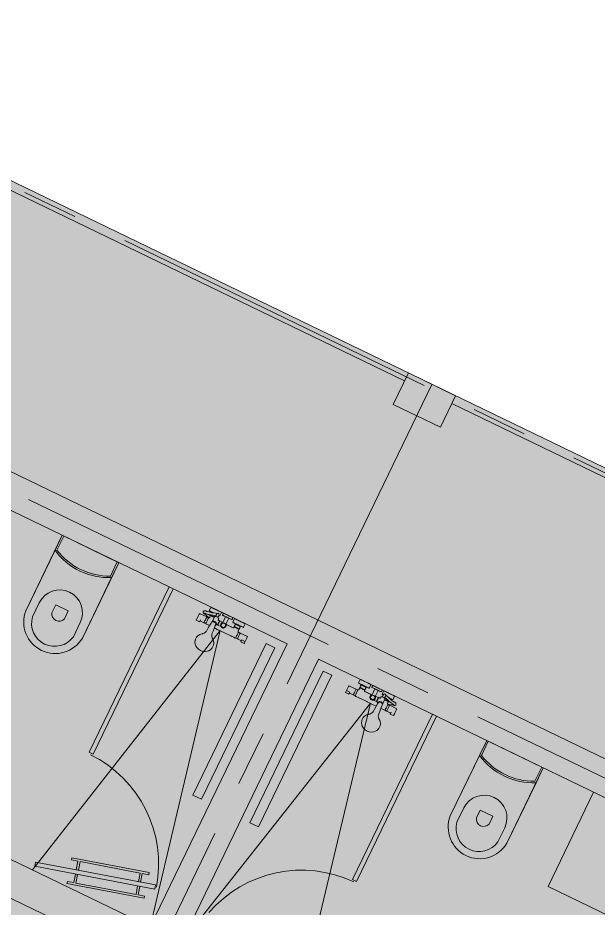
# Model space of a CAD drawing. Header units: metres. Extents: x -466 to 1322, y -1072 to 50.
# Drawn here: x 437.45 to 440.78, y -431.09 to -425.99 of the extents above; entities that cross this region are included whole.
import ezdxf

# ---------------------------------------------------------------- set-up
doc = ezdxf.new("R2010")
doc.units = ezdxf.units.M
for name, pattern in [('B1 P BAJA$0$HIDDEN', [9.525, 6.35, -3.175]), ('CENTER2', [28.575, 19.05, -3.175, 3.175, -3.175]), ('HIDDEN', [9.525, 6.35, -3.175])]:
    doc.linetypes.add(name, pattern=pattern)
for name, color, linetype, lineweight in [('A - CANCEL', 2, 'Continuous', 0), ('A - Hatch muros', 4, 'Continuous', 0), ('A - MURO BAJO', 2, 'Continuous', 0), ('A - PROY', 250, 'B1 P BAJA$0$HIDDEN', 0), ('A-ACCESORIOS DE BAÑO', 6, 'Continuous', 0), ('A-DOOR', 2, 'Continuous', 9), ('A-EJES', 61, 'CENTER2', 0), ('A-Fixt', 122, 'Continuous', 5), ('A-MURO INT', 4, 'Continuous', 0)]:
    doc.layers.add(name, color=color, linetype=linetype, lineweight=lineweight)
doc.layers.add('Hatch Interior', color=7, linetype='Continuous', lineweight=0, true_color=0xaf6350)

# ---------------------------------------------------------------- blocks, each defined once
blk = doc.blocks.new('COLADERA LINEAL')
at = {"layer": 'A - PROY', "linetype": 'HIDDEN'}
blk.add_lwpolyline([(-565.7399, 10.1537), (-565.7399, 9.1897), (-565.7939, 9.1897), (-565.7939, 10.1537), (-565.7399, 10.1537)], dxfattribs=at)
blk = doc.blocks.new('teleducha planta')
at = {"layer": 'A-ACCESORIOS DE BAÑO'}
for p, q in [((-567.1938, 9.7194), (-567.1942, 9.6992)), ((-567.1942, 9.6992), (-567.1942, 9.6987)), ((-567.1936, 9.6987), (-567.1942, 9.6987)), ((-567.1933, 9.72), (-567.1938, 9.72)), ((-567.1938, 9.72), (-567.1938, 9.7194)), ((-567.1924, 9.6987), (-567.1936, 9.6987)), ((-567.1921, 9.72), (-567.1933, 9.72)), ((-567.1931, 9.6986), (-567.1851, 9.6986)), ((-567.191, 9.6986), (-567.1924, 9.6987)), ((-567.1907, 9.72), (-567.1921, 9.72)), ((-567.1897, 9.6986), (-567.191, 9.6986)), ((-567.1894, 9.72), (-567.1907, 9.72)), ((-567.1817, 9.6986), (-567.1897, 9.6986)), ((-567.1815, 9.7199), (-567.1894, 9.72)), ((-567.1875, 9.6986), (-567.1878, 9.6741)), ((-567.1853, 9.6986), (-567.1851, 9.6986)), ((-567.1851, 9.6986), (-567.1837, 9.6986)), ((-567.182, 9.7189), (-567.1821, 9.6991)), ((-567.1819, 9.7197), (-567.182, 9.7197)), ((-567.182, 9.7197), (-567.182, 9.7194)), ((-567.182, 9.7194), (-567.182, 9.7189)), ((-567.178, 9.7197), (-567.1819, 9.7197)), ((-567.1735, 9.7197), (-567.178, 9.7197)), ((-567.1687, 9.7197), (-567.1735, 9.7197)), ((-567.164, 9.7197), (-567.1687, 9.7197)), ((-567.1596, 9.7197), (-567.164, 9.7197)), ((-567.1559, 9.7197), (-567.1596, 9.7197)), ((-567.153, 9.7197), (-567.1559, 9.7197)), ((-567.153, 9.7197), (-567.1512, 9.7197)), ((-567.1506, 9.7197), (-567.1512, 9.7197)), ((-567.1506, 9.7189), (-567.1506, 9.7197)), ((-567.1504, 9.6741), (-567.1506, 9.7189)), ((-567.1882, 9.6622), (-567.1882, 9.6619)), ((-567.1875, 9.6622), (-567.1882, 9.6622)), ((-567.1882, 9.6619), (-567.1882, 9.6562)), ((-567.1882, 9.6562), (-567.1882, 9.6501)), ((-567.1882, 9.6501), (-567.1882, 9.6461)), ((-567.1882, 9.6461), (-567.1882, 9.642)), ((-567.1882, 9.642), (-567.1882, 9.638)), ((-567.1878, 9.6741), (-567.1878, 9.6738)), ((-567.1871, 9.6738), (-567.1878, 9.6738)), ((-567.1878, 9.6738), (-567.1868, 9.6736)), ((-567.1868, 9.6736), (-567.1877, 9.6733)), ((-567.1877, 9.6733), (-567.1877, 9.673)), ((-567.1877, 9.6621), (-567.1877, 9.673)), ((-567.1856, 9.6622), (-567.1875, 9.6622)), ((-567.1853, 9.6738), (-567.1871, 9.6738)), ((-567.1826, 9.6622), (-567.1856, 9.6622)), ((-567.1822, 9.6738), (-567.1853, 9.6738)), ((-567.1786, 9.6622), (-567.1826, 9.6622)), ((-567.1782, 9.6738), (-567.1822, 9.6738)), ((-567.174, 9.6622), (-567.1786, 9.6622)), ((-567.1736, 9.6738), (-567.1782, 9.6738)), ((-567.1691, 9.6622), (-567.174, 9.6622)), ((-567.1687, 9.6738), (-567.1736, 9.6738)), ((-567.1639, 9.6622), (-567.1691, 9.6622)), ((-567.1639, 9.6738), (-567.1687, 9.6738)), ((-567.1594, 9.6738), (-567.1639, 9.6738)), ((-567.159, 9.6622), (-567.1639, 9.6622)), ((-567.1557, 9.6738), (-567.1594, 9.6738)), ((-567.155, 9.6622), (-567.159, 9.6622)), ((-567.1527, 9.6738), (-567.1557, 9.6738)), ((-567.152, 9.6622), (-567.155, 9.6622)), ((-567.151, 9.6738), (-567.1527, 9.6738)), ((-567.1503, 9.6622), (-567.152, 9.6622)), ((-567.1514, 9.6736), (-567.1504, 9.6738)), ((-567.1505, 9.6733), (-567.1514, 9.6736)), ((-567.1504, 9.6738), (-567.151, 9.6738)), ((-567.1505, 9.673), (-567.1505, 9.6733)), ((-567.1505, 9.6622), (-567.1505, 9.673)), ((-567.1504, 9.6738), (-567.1504, 9.6741)), ((-567.15, 9.6622), (-567.1503, 9.6622)), ((-567.1499, 9.6619), (-567.15, 9.6622)), ((-567.1494, 9.6602), (-567.1499, 9.6619)), ((-567.1481, 9.6585), (-567.1494, 9.6602)), ((-567.1462, 9.658), (-567.1481, 9.6585)), ((-567.1443, 9.658), (-567.1462, 9.658)), ((-567.1424, 9.658), (-567.1443, 9.658)), ((-567.1418, 9.6579), (-567.1424, 9.658)), ((-567.1348, 9.6579), (-567.1418, 9.6579)), ((-567.1345, 9.6579), (-567.1348, 9.6579)), ((-567.1345, 9.6579), (-567.1345, 9.6568)), ((-567.1345, 9.6557), (-567.1345, 9.6575)), ((-567.1345, 9.6544), (-567.1345, 9.6568)), ((-567.132, 9.6555), (-567.1345, 9.6554)), ((-567.1345, 9.6554), (-567.1345, 9.6544)), ((-567.1345, 9.6512), (-567.1345, 9.6544)), ((-567.1345, 9.6544), (-567.1345, 9.6516)), ((-567.1345, 9.6516), (-567.1345, 9.6474)), ((-567.1345, 9.6512), (-567.1345, 9.6472)), ((-567.1345, 9.6508), (-567.1345, 9.6512)), ((-567.1345, 9.6474), (-567.1345, 9.6424)), ((-567.1345, 9.6472), (-567.1345, 9.6425)), ((-567.1345, 9.6425), (-567.1345, 9.6381)), ((-567.1345, 9.6424), (-567.1345, 9.6374)), ((-567.1313, 9.6579), (-567.132, 9.656)), ((-567.132, 9.656), (-567.1312, 9.6579)), ((-567.132, 9.656), (-567.132, 9.6546)), ((-567.132, 9.6546), (-567.132, 9.6436)), ((-567.132, 9.6436), (-567.132, 9.6408)), ((-567.132, 9.6408), (-567.132, 9.6298)), ((-567.1312, 9.658), (-567.1313, 9.6579)), ((-567.1311, 9.6581), (-567.1312, 9.658)), ((-567.1311, 9.6581), (-567.1312, 9.6579)), ((-567.1308, 9.6581), (-567.1311, 9.6581)), ((-567.1244, 9.6581), (-567.1308, 9.6581)), ((-567.118, 9.6581), (-567.1244, 9.6581)), ((-567.1177, 9.6581), (-567.118, 9.6581)), ((-567.1176, 9.658), (-567.1177, 9.6581)), ((-567.1176, 9.6579), (-567.1177, 9.6581)), ((-567.1175, 9.6579), (-567.1176, 9.658)), ((-567.1176, 9.6579), (-567.1169, 9.656)), ((-567.1169, 9.656), (-567.1175, 9.6579)), ((-567.1169, 9.6546), (-567.1169, 9.656)), ((-567.1146, 9.6559), (-567.1169, 9.6559)), ((-567.1169, 9.6298), (-567.1169, 9.6546)), ((-567.1132, 9.6743), (-567.1146, 9.6559)), ((-567.1131, 9.6759), (-567.1132, 9.6743)), ((-567.1119, 9.6764), (-567.1131, 9.6759)), ((-567.1131, 9.6752), (-567.1131, 9.6759)), ((-567.1131, 9.6733), (-567.1131, 9.6752)), ((-567.1131, 9.6702), (-567.1131, 9.6733)), ((-567.1131, 9.6661), (-567.1131, 9.6702)), ((-567.1131, 9.661), (-567.1131, 9.6661)), ((-567.1131, 9.6552), (-567.1131, 9.661)), ((-567.1131, 9.6489), (-567.1131, 9.6552)), ((-567.1131, 9.6424), (-567.1131, 9.6489)), ((-567.1131, 9.6358), (-567.1131, 9.6424)), ((-567.1113, 9.6764), (-567.1119, 9.6764)), ((-567.091, 9.6764), (-567.1113, 9.6764)), ((-567.09, 9.6764), (-567.091, 9.6764)), ((-567.09, 9.6757), (-567.09, 9.6764)), ((-567.09, 9.6764), (-567.09, 9.6753)), ((-567.09, 9.6757), (-567.09, 9.6764)), ((-567.09, 9.6739), (-567.09, 9.6757)), ((-567.09, 9.6747), (-567.09, 9.6757)), ((-567.09, 9.6753), (-567.09, 9.6747)), ((-567.09, 9.6707), (-567.09, 9.6739)), ((-567.09, 9.6737), (-567.09, 9.6727)), ((-567.09, 9.6705), (-567.09, 9.6737)), ((-567.09, 9.6727), (-567.09, 9.6424)), ((-567.09, 9.6665), (-567.09, 9.6707)), ((-567.09, 9.6697), (-567.09, 9.6705)), ((-567.09, 9.6656), (-567.09, 9.6697)), ((-567.09, 9.6665), (-567.09, 9.6614)), ((-567.09, 9.6658), (-567.09, 9.6665)), ((-567.09, 9.6424), (-567.09, 9.6658)), ((-567.09, 9.6424), (-567.09, 9.6656)), ((-567.09, 9.6554), (-567.09, 9.6614)), ((-567.09, 9.649), (-567.09, 9.6554)), ((-567.09, 9.6424), (-567.09, 9.649)), ((-567.09, 9.6357), (-567.09, 9.6424)), ((-567.09, 9.6192), (-567.09, 9.6424)), ((-567.09, 9.6424), (-567.09, 9.612)), ((-567.09, 9.619), (-567.09, 9.6424)), ((-567.1882, 9.6315), (-567.1884, 9.5882)), ((-567.1884, 9.5882), (-567.1884, 9.584)), ((-567.1882, 9.638), (-567.1882, 9.6339)), ((-567.1882, 9.6339), (-567.1882, 9.6315)), ((-567.1415, 9.5851), (-567.141, 9.6179)), ((-567.141, 9.6179), (-567.1408, 9.6241)), ((-567.141, 9.5875), (-567.141, 9.6164)), ((-567.141, 9.584), (-567.141, 9.5875)), ((-567.1408, 9.6241), (-567.1399, 9.6258)), ((-567.1401, 9.6257), (-567.1348, 9.6265)), ((-567.1348, 9.6265), (-567.1345, 9.6265)), ((-567.1345, 9.6381), (-567.1345, 9.6341)), ((-567.1345, 9.6374), (-567.1345, 9.6331)), ((-567.1345, 9.6298), (-567.1345, 9.6341)), ((-567.1345, 9.6331), (-567.1345, 9.6303)), ((-567.1345, 9.6303), (-567.1345, 9.6293)), ((-567.1345, 9.6298), (-567.1345, 9.6272)), ((-567.1345, 9.6293), (-567.132, 9.6292)), ((-567.1345, 9.6272), (-567.1345, 9.6265)), ((-567.1345, 9.6265), (-567.1345, 9.627)), ((-567.132, 9.6298), (-567.132, 9.6284)), ((-567.132, 9.6284), (-567.1313, 9.6266)), ((-567.1313, 9.6266), (-567.1312, 9.6264)), ((-567.1312, 9.6264), (-567.1311, 9.6263)), ((-567.1311, 9.6263), (-567.1308, 9.6263)), ((-567.1308, 9.6263), (-567.1244, 9.6263)), ((-567.1244, 9.6263), (-567.118, 9.6263)), ((-567.118, 9.6263), (-567.1177, 9.6263)), ((-567.1177, 9.6263), (-567.1176, 9.6264)), ((-567.1176, 9.6264), (-567.1175, 9.6266)), ((-567.1175, 9.6266), (-567.1169, 9.6284)), ((-567.1169, 9.6284), (-567.1169, 9.6298)), ((-567.1169, 9.6289), (-567.1146, 9.6289)), ((-567.1146, 9.6289), (-567.1131, 9.6104)), ((-567.1131, 9.6295), (-567.1131, 9.6358)), ((-567.1131, 9.6237), (-567.1131, 9.6295)), ((-567.1131, 9.6187), (-567.1131, 9.6237)), ((-567.1131, 9.6145), (-567.1131, 9.6187)), ((-567.113, 9.6114), (-567.1131, 9.6145)), ((-567.1131, 9.6104), (-567.113, 9.6088)), ((-567.113, 9.6095), (-567.113, 9.6114)), ((-567.113, 9.6088), (-567.113, 9.6095)), ((-567.113, 9.6088), (-567.1119, 9.6084)), ((-567.1119, 9.6084), (-567.1113, 9.6084)), ((-567.1113, 9.6084), (-567.091, 9.6084)), ((-567.1023, 9.597), (-567.1023, 9.5962)), ((-567.1018, 9.597), (-567.1023, 9.597)), ((-567.1023, 9.5962), (-567.1023, 9.594)), ((-567.1023, 9.594), (-567.1023, 9.5905)), ((-567.1023, 9.5905), (-567.1023, 9.5857)), ((-567.0966, 9.5973), (-567.1018, 9.597)), ((-567.09, 9.5973), (-567.0966, 9.5973)), ((-567.091, 9.6084), (-567.09, 9.6084)), ((-567.09, 9.6357), (-567.09, 9.6293)), ((-567.09, 9.6234), (-567.09, 9.6293)), ((-567.09, 9.6234), (-567.09, 9.6183)), ((-567.09, 9.6185), (-567.09, 9.6192)), ((-567.09, 9.6143), (-567.09, 9.6185)), ((-567.09, 9.6141), (-567.09, 9.6183)), ((-567.09, 9.611), (-567.09, 9.6141)), ((-567.09, 9.6091), (-567.09, 9.611)), ((-567.09, 9.6084), (-567.09, 9.6091)), ((-567.09, 9.5966), (-567.09, 9.5973)), ((-567.09, 9.5944), (-567.09, 9.5966)), ((-567.09, 9.5908), (-567.09, 9.5944)), ((-567.09, 9.586), (-567.09, 9.5908)), ((-567.3337, 9.5383), (-567.3381, 9.5256)), ((-567.3264, 9.5495), (-567.3337, 9.5383)), ((-567.3196, 9.556), (-567.3264, 9.5495)), ((-567.3119, 9.5609), (-567.3196, 9.556)), ((-567.3114, 9.5613), (-567.3119, 9.5609)), ((-567.2998, 9.565), (-567.3114, 9.5613)), ((-567.2997, 9.5651), (-567.2998, 9.565)), ((-567.2966, 9.5658), (-567.2997, 9.5651)), ((-567.2927, 9.5661), (-567.2966, 9.5658)), ((-567.2924, 9.5662), (-567.2927, 9.5661)), ((-567.28, 9.5662), (-567.2924, 9.5662)), ((-567.2683, 9.5626), (-567.28, 9.5662)), ((-567.2578, 9.5555), (-567.2683, 9.5626)), ((-567.2538, 9.5514), (-567.2579, 9.5555)), ((-567.2537, 9.5512), (-567.2578, 9.5555)), ((-567.2495, 9.5463), (-567.2538, 9.5514)), ((-567.248, 9.5446), (-567.2495, 9.5463)), ((-567.2464, 9.5429), (-567.248, 9.5446)), ((-567.2449, 9.5412), (-567.2464, 9.5429)), ((-567.2403, 9.5367), (-567.2449, 9.5412)), ((-567.2341, 9.5328), (-567.2403, 9.5367)), ((-567.1884, 9.584), (-567.1884, 9.5798)), ((-567.1884, 9.5798), (-567.1884, 9.5756)), ((-567.1884, 9.5756), (-567.1884, 9.5714)), ((-567.1884, 9.5714), (-567.1884, 9.5672)), ((-567.1884, 9.5672), (-567.1884, 9.563)), ((-567.1884, 9.563), (-567.1884, 9.5588)), ((-567.1884, 9.5588), (-567.1884, 9.5546)), ((-567.1884, 9.5546), (-567.1884, 9.5504)), ((-567.1884, 9.5504), (-567.1884, 9.5462)), ((-567.1884, 9.5462), (-567.1883, 9.5272)), ((-567.1677, 9.5713), (-567.1682, 9.5672)), ((-567.1682, 9.5672), (-567.1677, 9.5631)), ((-567.1661, 9.5751), (-567.1677, 9.5713)), ((-567.1677, 9.5631), (-567.1661, 9.5592)), ((-567.1636, 9.5785), (-567.1661, 9.5751)), ((-567.1661, 9.5592), (-567.1636, 9.5558)), ((-567.1646, 9.5573), (-567.1646, 9.538)), ((-567.1646, 9.538), (-567.1646, 9.5376)), ((-567.1642, 9.5376), (-567.1646, 9.5376)), ((-567.1646, 9.5368), (-567.1646, 9.5367)), ((-567.1642, 9.5368), (-567.1646, 9.5368)), ((-567.1646, 9.5367), (-567.1646, 9.5289)), ((-567.1626, 9.5734), (-567.1643, 9.5672)), ((-567.1626, 9.5734), (-567.1643, 9.5672)), ((-567.1643, 9.5672), (-567.1626, 9.5609)), ((-567.1643, 9.5672), (-567.1626, 9.5609)), ((-567.1643, 9.5376), (-567.1643, 9.5369)), ((-567.1643, 9.5376), (-567.1638, 9.5376)), ((-567.1643, 9.5369), (-567.1638, 9.5369)), ((-567.1642, 9.5376), (-567.1629, 9.5376)), ((-567.1629, 9.5368), (-567.1642, 9.5368)), ((-567.1626, 9.5376), (-567.1638, 9.5376)), ((-567.1626, 9.5369), (-567.1638, 9.5369)), ((-567.1602, 9.5811), (-567.1636, 9.5785)), ((-567.1636, 9.5558), (-567.1602, 9.5533)), ((-567.1608, 9.5376), (-567.1629, 9.5376)), ((-567.1608, 9.5368), (-567.1629, 9.5368)), ((-567.158, 9.578), (-567.1626, 9.5734)), ((-567.158, 9.578), (-567.1626, 9.5734)), ((-567.1626, 9.5609), (-567.158, 9.5564)), ((-567.1626, 9.5609), (-567.158, 9.5564)), ((-567.1626, 9.5376), (-567.1606, 9.5376)), ((-567.1606, 9.5369), (-567.1626, 9.5369)), ((-567.1608, 9.5376), (-567.1581, 9.5376)), ((-567.1581, 9.5368), (-567.1608, 9.5368)), ((-567.1579, 9.5376), (-567.1606, 9.5376)), ((-567.1606, 9.5369), (-567.1579, 9.5369)), ((-567.1563, 9.5826), (-567.1602, 9.5811)), ((-567.1602, 9.5533), (-567.1563, 9.5517)), ((-567.1581, 9.5376), (-567.155, 9.5376)), ((-567.155, 9.5368), (-567.1581, 9.5368)), ((-567.1518, 9.5797), (-567.158, 9.578)), ((-567.1518, 9.5797), (-567.158, 9.578)), ((-567.158, 9.5564), (-567.1518, 9.5547)), ((-567.158, 9.5564), (-567.1518, 9.5547)), ((-567.1549, 9.5376), (-567.1579, 9.5376)), ((-567.1549, 9.5369), (-567.1579, 9.5369)), ((-567.1578, 9.5824), (-567.157, 9.5823)), ((-567.1522, 9.5832), (-567.1563, 9.5826)), ((-567.1563, 9.5517), (-567.1522, 9.5512)), ((-567.1516, 9.5376), (-567.155, 9.5376)), ((-567.1516, 9.5368), (-567.155, 9.5368)), ((-567.1549, 9.5376), (-567.1516, 9.5376)), ((-567.1549, 9.5369), (-567.1516, 9.5369)), ((-567.1518, 9.5832), (-567.1522, 9.5832)), ((-567.1481, 9.5826), (-567.1522, 9.5832)), ((-567.1522, 9.5512), (-567.1481, 9.5517)), ((-567.1477, 9.5826), (-567.1518, 9.5832)), ((-567.1455, 9.578), (-567.1518, 9.5797)), ((-567.1455, 9.578), (-567.1518, 9.5797)), ((-567.1518, 9.5547), (-567.1455, 9.5564)), ((-567.1518, 9.5547), (-567.1455, 9.5564)), ((-567.1516, 9.5376), (-567.1483, 9.5376)), ((-567.1484, 9.5376), (-567.1516, 9.5376)), ((-567.1484, 9.5369), (-567.1516, 9.5369)), ((-567.1483, 9.5368), (-567.1516, 9.5368)), ((-567.1454, 9.5376), (-567.1484, 9.5376)), ((-567.1484, 9.5369), (-567.1454, 9.5369)), ((-567.1483, 9.5376), (-567.1452, 9.5376)), ((-567.1452, 9.5368), (-567.1483, 9.5368)), ((-567.1443, 9.5811), (-567.1481, 9.5826)), ((-567.1481, 9.5517), (-567.1443, 9.5533)), ((-567.1438, 9.5811), (-567.1477, 9.5826)), ((-567.141, 9.5734), (-567.1455, 9.578)), ((-567.141, 9.5734), (-567.1455, 9.578)), ((-567.1455, 9.5564), (-567.141, 9.5609)), ((-567.1455, 9.5564), (-567.141, 9.5609)), ((-567.1454, 9.5376), (-567.1427, 9.5376)), ((-567.1427, 9.5369), (-567.1454, 9.5369)), ((-567.1424, 9.5376), (-567.1452, 9.5376)), ((-567.1424, 9.5368), (-567.1452, 9.5368)), ((-567.1023, 9.577), (-567.1446, 9.577)), ((-567.1446, 9.5573), (-567.1023, 9.5573)), ((-567.1409, 9.5785), (-567.1443, 9.5811)), ((-567.1443, 9.5533), (-567.1409, 9.5558)), ((-567.1405, 9.5785), (-567.1438, 9.5811)), ((-567.1407, 9.5376), (-567.1427, 9.5376)), ((-567.1427, 9.5369), (-567.1407, 9.5369)), ((-567.1424, 9.5376), (-567.1404, 9.5376)), ((-567.1404, 9.5368), (-567.1424, 9.5368)), ((-567.141, 9.5798), (-567.141, 9.584)), ((-567.141, 9.5789), (-567.141, 9.5798)), ((-567.1393, 9.5672), (-567.141, 9.5734)), ((-567.1393, 9.5672), (-567.141, 9.5734)), ((-567.141, 9.5609), (-567.1393, 9.5672)), ((-567.141, 9.5609), (-567.1393, 9.5672)), ((-567.1398, 9.577), (-567.1409, 9.5785)), ((-567.1409, 9.5558), (-567.1398, 9.5573)), ((-567.1399, 9.577), (-567.1408, 9.5782)), ((-567.1408, 9.5562), (-567.1399, 9.5573)), ((-567.1407, 9.5376), (-567.1395, 9.5376)), ((-567.1407, 9.5369), (-567.1395, 9.5369)), ((-567.1393, 9.577), (-567.1405, 9.5785)), ((-567.1391, 9.5376), (-567.1404, 9.5376)), ((-567.1391, 9.5368), (-567.1404, 9.5368)), ((-567.139, 9.5376), (-567.1395, 9.5376)), ((-567.139, 9.5369), (-567.1395, 9.5369)), ((-567.1391, 9.5376), (-567.1387, 9.5376)), ((-567.1387, 9.5368), (-567.1391, 9.5368)), ((-567.139, 9.5369), (-567.139, 9.5376)), ((-567.1387, 9.538), (-567.1387, 9.5573)), ((-567.1387, 9.5376), (-567.1387, 9.538)), ((-567.1387, 9.5367), (-567.1387, 9.5368)), ((-567.1387, 9.5252), (-567.1387, 9.5367)), ((-567.1023, 9.5857), (-567.1023, 9.5801)), ((-567.1023, 9.5801), (-567.1023, 9.5738)), ((-567.1023, 9.5738), (-567.1023, 9.5672)), ((-567.1023, 9.5672), (-567.1023, 9.5606)), ((-567.1023, 9.5606), (-567.1023, 9.5543)), ((-567.1023, 9.5543), (-567.1023, 9.5486)), ((-567.1023, 9.5486), (-567.1023, 9.5439)), ((-567.1023, 9.5439), (-567.1023, 9.5404)), ((-567.1023, 9.5404), (-567.1023, 9.5382)), ((-567.1023, 9.5382), (-567.1023, 9.5374)), ((-567.1023, 9.5374), (-567.1018, 9.5374)), ((-567.1018, 9.5374), (-567.0966, 9.5371)), ((-567.0966, 9.5371), (-567.09, 9.537)), ((-567.09, 9.5803), (-567.09, 9.586)), ((-567.09, 9.5739), (-567.09, 9.5803)), ((-567.09, 9.5672), (-567.09, 9.5739)), ((-567.09, 9.5605), (-567.09, 9.5672)), ((-567.09, 9.5541), (-567.09, 9.5605)), ((-567.09, 9.5484), (-567.09, 9.5541)), ((-567.09, 9.5436), (-567.09, 9.5484)), ((-567.09, 9.54), (-567.09, 9.5436)), ((-567.09, 9.5378), (-567.09, 9.54)), ((-567.09, 9.537), (-567.09, 9.5378)), ((-567.3381, 9.5256), (-567.3396, 9.5124)), ((-567.3396, 9.5124), (-567.3381, 9.4992)), ((-567.3381, 9.4992), (-567.3337, 9.4864)), ((-567.3337, 9.4864), (-567.3264, 9.4752)), ((-567.2449, 9.4836), (-567.2403, 9.488)), ((-567.2403, 9.488), (-567.2341, 9.492)), ((-567.2279, 9.5306), (-567.2341, 9.5328)), ((-567.2341, 9.492), (-567.2279, 9.4941)), ((-567.2206, 9.5298), (-567.2283, 9.5307)), ((-567.2283, 9.494), (-567.2206, 9.4949)), ((-567.208, 9.5288), (-567.2206, 9.5298)), ((-567.2206, 9.4949), (-567.208, 9.496)), ((-567.1925, 9.5275), (-567.208, 9.5288)), ((-567.208, 9.496), (-567.1925, 9.4972)), ((-567.1729, 9.5259), (-567.1925, 9.5275)), ((-567.1925, 9.4972), (-567.1729, 9.4988)), ((-567.1882, 9.4976), (-567.1882, 9.4964)), ((-567.1882, 9.4964), (-567.1882, 9.4923)), ((-567.1882, 9.4923), (-567.1882, 9.4883)), ((-567.1882, 9.4883), (-567.1882, 9.4843)), ((-567.1732, 9.5267), (-567.1741, 9.526)), ((-567.1704, 9.5284), (-567.1732, 9.5267)), ((-567.1639, 9.5252), (-567.1729, 9.5259)), ((-567.1729, 9.4988), (-567.1632, 9.4996)), ((-567.1671, 9.5289), (-567.1704, 9.5284)), ((-567.1671, 9.5289), (-567.1635, 9.5285)), ((-567.1665, 9.5289), (-567.1671, 9.5289)), ((-567.1642, 9.5289), (-567.1665, 9.5289)), ((-567.1638, 9.5252), (-567.1639, 9.5252)), ((-567.1639, 9.4996), (-567.1638, 9.4996)), ((-567.1635, 9.5285), (-567.1599, 9.5266)), ((-567.1628, 9.5248), (-567.1632, 9.5251)), ((-567.1632, 9.4996), (-567.1628, 9.4999)), ((-567.1607, 9.5224), (-567.1628, 9.5248)), ((-567.1628, 9.4999), (-567.1607, 9.5024)), ((-567.1592, 9.5194), (-567.1607, 9.5224)), ((-567.1607, 9.5024), (-567.1592, 9.5053)), ((-567.1599, 9.5266), (-567.1579, 9.5245)), ((-567.1597, 9.5044), (-567.1597, 9.5012)), ((-567.1597, 9.5012), (-567.1597, 9.5005)), ((-567.1594, 9.5008), (-567.1597, 9.5005)), ((-567.1597, 9.5005), (-567.1592, 9.5005)), ((-567.158, 9.5022), (-567.1594, 9.5008)), ((-567.1582, 9.516), (-567.1592, 9.5194)), ((-567.1592, 9.5053), (-567.1582, 9.5088)), ((-567.1592, 9.5005), (-567.1303, 9.5004)), ((-567.1584, 9.5071), (-567.1586, 9.5064)), ((-567.1579, 9.5124), (-567.1582, 9.516)), ((-567.1582, 9.5088), (-567.1579, 9.5124)), ((-567.1561, 9.5053), (-567.158, 9.5022)), ((-567.1579, 9.5245), (-567.1561, 9.5212)), ((-567.1576, 9.5094), (-567.1576, 9.5093)), ((-567.1561, 9.5212), (-567.1548, 9.5173)), ((-567.1548, 9.5093), (-567.1561, 9.5053)), ((-567.1548, 9.5173), (-567.1544, 9.5133)), ((-567.1544, 9.5133), (-567.1548, 9.5093)), ((-567.1375, 9.5288), (-567.1387, 9.5288)), ((-567.1369, 9.5288), (-567.1375, 9.5288)), ((-567.1332, 9.5282), (-567.1369, 9.5288)), ((-567.1345, 9.5003), (-567.1345, 9.5004)), ((-567.1345, 9.5004), (-567.1345, 9.4969)), ((-567.1345, 9.5003), (-567.1345, 9.4963)), ((-567.1345, 9.4969), (-567.1345, 9.4919)), ((-567.1345, 9.4963), (-567.1345, 9.4919)), ((-567.1345, 9.4919), (-567.1345, 9.4872)), ((-567.1345, 9.4919), (-567.1345, 9.4869)), ((-567.1345, 9.4872), (-567.1345, 9.4832)), ((-567.1345, 9.4869), (-567.1345, 9.4827)), ((-567.1302, 9.5265), (-567.1332, 9.5282)), ((-567.132, 9.5004), (-567.132, 9.4932)), ((-567.132, 9.4932), (-567.132, 9.4904)), ((-567.132, 9.4904), (-567.132, 9.4794)), ((-567.1303, 9.5004), (-567.1298, 9.5004)), ((-567.128, 9.5244), (-567.1302, 9.5265)), ((-567.1298, 9.5004), (-567.1295, 9.5006)), ((-567.1295, 9.5006), (-567.1281, 9.502)), ((-567.127, 9.4873), (-567.1294, 9.4783)), ((-567.1281, 9.502), (-567.1261, 9.5052)), ((-567.1261, 9.521), (-567.128, 9.5244)), ((-567.1245, 9.496), (-567.127, 9.4873)), ((-567.1249, 9.5172), (-567.1261, 9.521)), ((-567.1261, 9.5052), (-567.1249, 9.5091)), ((-567.1261, 9.5053), (-567.122, 9.5053)), ((-567.1221, 9.5198), (-567.1257, 9.5198)), ((-567.1244, 9.5132), (-567.1249, 9.5172)), ((-567.1249, 9.5091), (-567.1244, 9.5132)), ((-567.1223, 9.5038), (-567.1245, 9.496)), ((-567.1218, 9.5053), (-567.1223, 9.5038)), ((-567.1186, 9.5197), (-567.1221, 9.5198)), ((-567.122, 9.5053), (-567.1186, 9.5052)), ((-567.1159, 9.5197), (-567.1186, 9.5197)), ((-567.1186, 9.5052), (-567.1158, 9.5052)), ((-567.1139, 9.5196), (-567.1159, 9.5197)), ((-567.1159, 9.5051), (-567.1157, 9.505)), ((-567.1158, 9.5052), (-567.1138, 9.5051)), ((-567.1157, 9.505), (-567.1121, 9.504)), ((-567.1144, 9.4802), (-567.1119, 9.4889)), ((-567.1128, 9.5195), (-567.1139, 9.5196)), ((-567.1138, 9.5051), (-567.1127, 9.505)), ((-567.1132, 9.5239), (-567.1135, 9.5196)), ((-567.1131, 9.5255), (-567.1132, 9.5239)), ((-567.1119, 9.5259), (-567.1131, 9.5255)), ((-567.1131, 9.5248), (-567.1131, 9.5255)), ((-567.1131, 9.5229), (-567.1131, 9.5248)), ((-567.1131, 9.5198), (-567.1131, 9.5229)), ((-567.1117, 9.5194), (-567.1128, 9.5195)), ((-567.1127, 9.505), (-567.1117, 9.5049)), ((-567.1121, 9.504), (-567.1117, 9.504)), ((-567.1113, 9.5259), (-567.1119, 9.5259)), ((-567.1119, 9.4889), (-567.1097, 9.4966)), ((-567.1081, 9.5184), (-567.1117, 9.5194)), ((-567.1117, 9.504), (-567.1113, 9.504)), ((-567.091, 9.5259), (-567.1113, 9.5259)), ((-567.1113, 9.504), (-567.1077, 9.505)), ((-567.1097, 9.4966), (-567.1079, 9.5028)), ((-567.1075, 9.5182), (-567.1081, 9.5184)), ((-567.1079, 9.5028), (-567.1066, 9.5068)), ((-567.1077, 9.505), (-567.1074, 9.5051)), ((-567.1072, 9.518), (-567.1075, 9.5182)), ((-567.1074, 9.5051), (-567.1072, 9.5053)), ((-567.1046, 9.5154), (-567.1072, 9.518)), ((-567.1072, 9.5053), (-567.1045, 9.508)), ((-567.1036, 9.5118), (-567.1046, 9.5154)), ((-567.1045, 9.508), (-567.1036, 9.5116)), ((-567.1036, 9.5116), (-567.1036, 9.5118)), ((-567.09, 9.5259), (-567.091, 9.5259)), ((-567.09, 9.5253), (-567.09, 9.5259)), ((-567.09, 9.5259), (-567.09, 9.5249)), ((-567.09, 9.5253), (-567.09, 9.5259)), ((-567.09, 9.5235), (-567.09, 9.5253)), ((-567.09, 9.5243), (-567.09, 9.5253)), ((-567.09, 9.5249), (-567.09, 9.5243)), ((-567.09, 9.5203), (-567.09, 9.5235)), ((-567.09, 9.5233), (-567.09, 9.5223)), ((-567.09, 9.5201), (-567.09, 9.5233)), ((-567.09, 9.5223), (-567.09, 9.492)), ((-567.09, 9.5161), (-567.09, 9.5203)), ((-567.09, 9.5193), (-567.09, 9.5201)), ((-567.09, 9.5152), (-567.09, 9.5193)), ((-567.09, 9.5161), (-567.09, 9.5109)), ((-567.09, 9.5153), (-567.09, 9.5161)), ((-567.09, 9.492), (-567.09, 9.5153)), ((-567.09, 9.492), (-567.09, 9.5152)), ((-567.09, 9.505), (-567.09, 9.5109)), ((-567.09, 9.4986), (-567.09, 9.505)), ((-567.09, 9.492), (-567.09, 9.4986)), ((-567.09, 9.4853), (-567.09, 9.492)), ((-567.09, 9.4688), (-567.09, 9.492)), ((-567.09, 9.492), (-567.09, 9.4616)), ((-567.09, 9.4686), (-567.09, 9.492)), ((-567.09, 9.4853), (-567.09, 9.4789)), ((-567.3264, 9.4752), (-567.3196, 9.4687)), ((-567.3196, 9.4687), (-567.3119, 9.4638)), ((-567.3119, 9.4638), (-567.3114, 9.4634)), ((-567.3114, 9.4634), (-567.2998, 9.4597)), ((-567.2998, 9.4597), (-567.2997, 9.4597)), ((-567.2997, 9.4597), (-567.2966, 9.459)), ((-567.2966, 9.459), (-567.2927, 9.4586)), ((-567.2927, 9.4586), (-567.2924, 9.4586)), ((-567.2924, 9.4586), (-567.28, 9.4585)), ((-567.28, 9.4585), (-567.2683, 9.4621)), ((-567.2683, 9.4621), (-567.2578, 9.4692)), ((-567.2579, 9.4692), (-567.2538, 9.4733)), ((-567.2578, 9.4692), (-567.2537, 9.4735)), ((-567.2538, 9.4733), (-567.2495, 9.4784)), ((-567.2495, 9.4784), (-567.248, 9.4801)), ((-567.248, 9.4801), (-567.2464, 9.4819)), ((-567.2464, 9.4819), (-567.2449, 9.4836)), ((-567.1942, 9.4357), (-567.1942, 9.4352)), ((-567.1942, 9.4357), (-567.1936, 9.4357)), ((-567.1942, 9.4352), (-567.1938, 9.4149)), ((-567.1936, 9.4357), (-567.1924, 9.4357)), ((-567.1854, 9.4358), (-567.1931, 9.4357)), ((-567.1924, 9.4357), (-567.191, 9.4357)), ((-567.191, 9.4357), (-567.1897, 9.4357)), ((-567.1897, 9.4357), (-567.1821, 9.4358)), ((-567.1882, 9.4843), (-567.1882, 9.4782)), ((-567.1882, 9.4782), (-567.1882, 9.4725)), ((-567.1882, 9.4725), (-567.1882, 9.4722)), ((-567.1882, 9.4722), (-567.1875, 9.4722)), ((-567.1868, 9.4608), (-567.1878, 9.4605)), ((-567.1878, 9.4605), (-567.1878, 9.4603)), ((-567.1878, 9.4605), (-567.1871, 9.4605)), ((-567.1878, 9.4603), (-567.1875, 9.4358)), ((-567.1877, 9.4614), (-567.1877, 9.4723)), ((-567.1877, 9.4614), (-567.1877, 9.4611)), ((-567.1877, 9.4611), (-567.1868, 9.4608)), ((-567.1875, 9.4722), (-567.1856, 9.4722)), ((-567.1871, 9.4605), (-567.1853, 9.4605)), ((-567.1868, 9.4722), (-567.1868, 9.4608)), ((-567.1856, 9.4722), (-567.1826, 9.4722)), ((-567.1853, 9.4605), (-567.1822, 9.4605)), ((-567.1826, 9.4722), (-567.1786, 9.4722)), ((-567.1822, 9.4605), (-567.1782, 9.4606)), ((-567.1786, 9.4722), (-567.174, 9.4722)), ((-567.1782, 9.4606), (-567.1736, 9.4606)), ((-567.174, 9.4722), (-567.1691, 9.4722)), ((-567.1736, 9.4606), (-567.1687, 9.4606)), ((-567.1691, 9.4722), (-567.1639, 9.4722)), ((-567.1687, 9.4606), (-567.1639, 9.4606)), ((-567.1639, 9.4722), (-567.159, 9.4722)), ((-567.1639, 9.4606), (-567.1594, 9.4606)), ((-567.1594, 9.4606), (-567.1557, 9.4606)), ((-567.159, 9.4722), (-567.155, 9.4722)), ((-567.1557, 9.4606), (-567.1527, 9.4606)), ((-567.155, 9.4722), (-567.152, 9.4722)), ((-567.1527, 9.4606), (-567.151, 9.4606)), ((-567.152, 9.4722), (-567.1503, 9.4722)), ((-567.1514, 9.4608), (-567.1514, 9.4722)), ((-567.1514, 9.4608), (-567.1505, 9.4611)), ((-567.1504, 9.4606), (-567.1514, 9.4608)), ((-567.151, 9.4606), (-567.1504, 9.4606)), ((-567.1506, 9.4155), (-567.1504, 9.4603)), ((-567.1505, 9.4614), (-567.1505, 9.4722)), ((-567.1505, 9.4611), (-567.1505, 9.4614)), ((-567.1504, 9.4603), (-567.1504, 9.4606)), ((-567.1503, 9.4722), (-567.15, 9.4722)), ((-567.15, 9.4722), (-567.1499, 9.4725)), ((-567.1499, 9.4725), (-567.1494, 9.4742)), ((-567.1494, 9.4742), (-567.1481, 9.4759)), ((-567.1494, 9.4742), (-567.1467, 9.4644)), ((-567.1481, 9.4759), (-567.1462, 9.4764)), ((-567.1467, 9.4644), (-567.1429, 9.4502)), ((-567.1462, 9.4764), (-567.1443, 9.4764)), ((-567.1443, 9.4764), (-567.1424, 9.4764)), ((-567.1429, 9.4502), (-567.1403, 9.4407)), ((-567.1424, 9.4764), (-567.1418, 9.4764)), ((-567.1418, 9.4764), (-567.1348, 9.4765)), ((-567.1403, 9.4407), (-567.1393, 9.4371)), ((-567.1389, 9.4407), (-567.1398, 9.4371)), ((-567.1398, 9.4371), (-567.1388, 9.4335)), ((-567.1362, 9.4434), (-567.1389, 9.4407)), ((-567.1365, 9.4417), (-567.1371, 9.4409)), ((-567.1366, 9.4415), (-567.137, 9.4395)), ((-567.1363, 9.4443), (-567.1366, 9.4415)), ((-567.1362, 9.4481), (-567.1363, 9.4443)), ((-567.1357, 9.4522), (-567.1362, 9.4481)), ((-567.1345, 9.4584), (-567.1357, 9.4522)), ((-567.1327, 9.4661), (-567.1355, 9.4765)), ((-567.1348, 9.4765), (-567.1345, 9.4765)), ((-567.1345, 9.4832), (-567.1345, 9.4835)), ((-567.1345, 9.48), (-567.1345, 9.4832)), ((-567.1345, 9.4827), (-567.1345, 9.4799)), ((-567.1345, 9.4776), (-567.1345, 9.48)), ((-567.1345, 9.4799), (-567.1345, 9.4789)), ((-567.1345, 9.4789), (-567.132, 9.4788)), ((-567.1345, 9.4769), (-567.1345, 9.4787)), ((-567.1345, 9.4776), (-567.1345, 9.4765)), ((-567.1326, 9.4661), (-567.1345, 9.4584)), ((-567.1326, 9.466), (-567.1327, 9.4661)), ((-567.1304, 9.4748), (-567.1326, 9.4661)), ((-567.132, 9.4794), (-567.132, 9.478)), ((-567.132, 9.478), (-567.1313, 9.4761)), ((-567.1313, 9.4761), (-567.1312, 9.4759)), ((-567.1312, 9.4759), (-567.1311, 9.4759)), ((-567.1311, 9.4759), (-567.1308, 9.4759)), ((-567.1308, 9.4759), (-567.1301, 9.4759)), ((-567.1294, 9.4783), (-567.1304, 9.4748)), ((-567.1245, 9.4337), (-567.1239, 9.4346)), ((-567.1239, 9.4346), (-567.1234, 9.4359)), ((-567.1234, 9.4359), (-567.1225, 9.4396)), ((-567.1225, 9.4396), (-567.1221, 9.4416)), ((-567.1221, 9.4416), (-567.1218, 9.4445)), ((-567.1218, 9.4445), (-567.1217, 9.4482)), ((-567.1217, 9.4482), (-567.1212, 9.4522)), ((-567.1212, 9.4522), (-567.12, 9.4583)), ((-567.12, 9.4583), (-567.1181, 9.4661)), ((-567.1181, 9.4661), (-567.1159, 9.4747)), ((-567.1168, 9.4712), (-567.1144, 9.4802)), ((-567.1149, 9.4784), (-567.1146, 9.4784)), ((-567.1146, 9.4784), (-567.1146, 9.4789)), ((-567.1146, 9.4784), (-567.1131, 9.46)), ((-567.1131, 9.4791), (-567.1131, 9.4847)), ((-567.1131, 9.4733), (-567.1131, 9.4791)), ((-567.1131, 9.4682), (-567.1131, 9.4733)), ((-567.1131, 9.4641), (-567.1131, 9.4682)), ((-567.113, 9.4609), (-567.1131, 9.4641)), ((-567.1131, 9.46), (-567.113, 9.4584)), ((-567.113, 9.459), (-567.113, 9.4609)), ((-567.113, 9.4584), (-567.113, 9.459)), ((-567.113, 9.4584), (-567.1119, 9.458)), ((-567.1119, 9.458), (-567.1113, 9.458)), ((-567.1113, 9.458), (-567.091, 9.458)), ((-567.091, 9.458), (-567.09, 9.458)), ((-567.09, 9.4789), (-567.09, 9.4793)), ((-567.09, 9.473), (-567.09, 9.4789)), ((-567.09, 9.473), (-567.09, 9.4679)), ((-567.09, 9.4681), (-567.09, 9.4688)), ((-567.09, 9.4679), (-567.09, 9.4686)), ((-567.09, 9.4638), (-567.09, 9.4681)), ((-567.09, 9.4636), (-567.09, 9.4679)), ((-567.09, 9.4647), (-567.09, 9.4638)), ((-567.09, 9.4616), (-567.09, 9.4647)), ((-567.09, 9.4606), (-567.09, 9.4636)), ((-567.09, 9.4586), (-567.09, 9.4606)), ((-567.09, 9.458), (-567.09, 9.4586)), ((-567.1938, 9.4149), (-567.1938, 9.4144)), ((-567.1938, 9.4144), (-567.1933, 9.4144)), ((-567.1933, 9.4144), (-567.1921, 9.4144)), ((-567.1921, 9.4144), (-567.1907, 9.4144)), ((-567.1907, 9.4144), (-567.1894, 9.4144)), ((-567.1894, 9.4144), (-567.1815, 9.4145)), ((-567.182, 9.4147), (-567.1819, 9.4147)), ((-567.1819, 9.4147), (-567.178, 9.4147)), ((-567.178, 9.4147), (-567.1735, 9.4147)), ((-567.1735, 9.4147), (-567.1687, 9.4147)), ((-567.1687, 9.4147), (-567.164, 9.4147)), ((-567.164, 9.4147), (-567.1596, 9.4147)), ((-567.1596, 9.4147), (-567.1559, 9.4147)), ((-567.1559, 9.4147), (-567.153, 9.4147)), ((-567.1512, 9.4147), (-567.153, 9.4147)), ((-567.1512, 9.4147), (-567.1506, 9.4147)), ((-567.1506, 9.4147), (-567.1506, 9.4155)), ((-567.1388, 9.4335), (-567.1362, 9.4309)), ((-567.1362, 9.4309), (-567.1361, 9.4308)), ((-567.1361, 9.4308), (-567.1358, 9.4306)), ((-567.1358, 9.4306), (-567.1322, 9.4297)), ((-567.1322, 9.4297), (-567.1317, 9.4296)), ((-567.1317, 9.4296), (-567.1312, 9.4297)), ((-567.1312, 9.4297), (-567.1276, 9.4307)), ((-567.1276, 9.4307), (-567.1271, 9.4311)), ((-567.1271, 9.4311), (-567.1245, 9.4337))]:
    blk.add_line(p, q, dxfattribs=at)

msp = doc.modelspace()

# ---------------------------------------------------------------- hatches: boundary and pattern name
at = {"layer": 'A - Hatch muros', "transparency": 33554687}
h = msp.add_hatch(color=256, dxfattribs=at)
h.dxf.hatch_style = 1
h.paths.add_polyline_path([(422.6792, -430.2434), (426.1177, -423.131), (426.6579, -423.3922), (426.5709, -423.5722), (426.2107, -423.3981), (423.9039, -428.1697), (424.354, -428.3874), (424.267, -428.5674), (423.8168, -428.3498), (422.8593, -430.3305)])
h.paths.add_polyline_path([(429.5687, -427.0209), (430.3521, -425.4003), (427.6512, -424.0945), (427.216, -424.9948), (427.0359, -424.9078), (427.5582, -423.8274), (433.5002, -426.7001), (432.9779, -427.7805), (432.7979, -427.6934), (433.2331, -426.7931), (430.5322, -425.4874), (429.7487, -427.1079), (432.6297, -428.5007), (432.5427, -428.6808), (429.6617, -427.288), (428.2253, -430.259), (428.6755, -430.4766), (428.5884, -430.6567), (428.1383, -430.439), (427.1807, -432.4197), (427.0007, -432.3327), (427.9582, -430.352), (427.5081, -430.1344), (427.5951, -429.9543), (428.0453, -430.1719), (429.4816, -427.2009), (426.6006, -425.8081), (426.6877, -425.628)])
h.paths.add_polyline_path([(432.4598, -432.5283), (431.5022, -434.509), (431.3221, -434.4219), (432.2797, -432.4412), (431.8295, -432.2236), (431.9166, -432.0435), (432.3667, -432.2612), (434.6736, -427.4895), (434.3135, -427.3154), (434.4005, -427.1354), (435.3008, -427.5706), (435.2138, -427.7507), (434.8537, -427.5766), (432.5468, -432.3482), (432.997, -432.5658), (432.9099, -432.7459)])
h.paths.add_polyline_path([(438.2116, -431.1993), (438.9951, -429.5788), (436.2942, -428.273), (435.8589, -429.1733), (435.6788, -429.0863), (436.2012, -428.0059), (442.1432, -430.8786), (441.6209, -431.959), (441.4408, -431.8719), (441.8761, -430.9716), (439.1751, -429.6658), (438.3917, -431.2864), (441.2727, -432.6792), (441.1856, -432.8593), (438.3046, -431.4664), (436.8683, -434.4375), (437.3184, -434.6551), (437.2314, -434.8351), (436.7812, -434.6175), (435.8237, -436.5982), (435.6436, -436.5111), (436.6012, -434.5305), (436.151, -434.3128), (436.2381, -434.1328), (436.6882, -434.3504), (438.1246, -431.3794), (435.2436, -429.9866), (435.3306, -429.8065)])
h.paths.add_polyline_path([(443.3166, -431.668), (441.0097, -436.4396), (440.5595, -436.222), (440.4725, -436.4021), (440.9226, -436.6197), (439.9651, -438.6004), (440.1451, -438.6874), (441.1027, -436.7067), (441.5529, -436.9244), (441.6399, -436.7443), (441.1897, -436.5267), (443.4966, -431.7551), (443.8567, -431.9292), (443.9438, -431.7491), (443.0435, -431.3138), (442.9564, -431.4939)])
h.paths.add_polyline_path([(446.8546, -435.3778), (447.638, -433.7572), (444.9371, -432.4515), (444.5018, -433.3518), (444.3218, -433.2647), (444.8441, -432.1844), (450.7861, -435.0571), (450.2638, -436.1374), (450.0837, -436.0504), (450.519, -435.1501), (447.8181, -433.8443), (447.0346, -435.4648), (449.9156, -436.8577), (449.8285, -437.0377), (446.9476, -435.6449), (445.5112, -438.6159), (445.9614, -438.8335), (445.8743, -439.0136), (445.4242, -438.796), (444.4666, -440.7767), (444.2865, -440.6896), (445.2441, -438.7089), (444.794, -438.4913), (444.881, -438.3112), (445.3312, -438.5289), (446.7675, -435.5579), (443.8865, -434.165), (443.9736, -433.985)])
h.paths.add_polyline_path([(452.2266, -435.7535), (451.6864, -435.4923), (451.5994, -435.6724), (451.9595, -435.8465), (449.6526, -440.6181), (449.2037, -440.4011), (449.1142, -440.5799), (449.5656, -440.7982), (448.608, -442.7788), (448.7881, -442.8659)])
h = msp.add_hatch(color=256, dxfattribs=at)
h.dxf.hatch_style = 1
h.paths.add_polyline_path([(431.034, -423.8417), (431.3041, -423.9723), (431.2171, -424.1524), (430.947, -424.0218)])
h.paths.add_polyline_path([(435.3685, -425.9373), (435.6386, -426.0678), (435.5516, -426.2479), (435.2815, -426.1173)])
h.paths.add_polyline_path([(439.69, -428.0265), (439.9601, -428.1571), (439.873, -428.3371), (439.603, -428.2066)])
h.paths.add_polyline_path([(444.0115, -430.1157), (444.2816, -430.2463), (444.1945, -430.4264), (443.9244, -430.2958)])
h.paths.add_polyline_path([(448.3329, -432.205), (448.603, -432.3355), (448.516, -432.5156), (448.2459, -432.385)])
h.paths.add_polyline_path([(452.6544, -434.2942), (452.9245, -434.4248), (452.8375, -434.6048), (452.5674, -434.4743)])
at = {"layer": 'Hatch Interior', "transparency": 33554687}
h = msp.add_hatch(color=256, dxfattribs=at)
h.dxf.hatch_style = 1
edge = h.paths.add_edge_path()
edge.add_line((417.7382, -422.6064), (419.3856, -424.8173))
edge.add_arc((419.7198, -425.4323), 0.7, 36.6996, 118.5178, ccw=False)
edge.add_line((420.2811, -425.014), (421.6441, -423.998))
edge.add_line((421.6441, -423.998), (425.1105, -425.6739))
edge.add_line((425.1105, -425.6739), (423.8168, -428.3498))
edge.add_line((423.8168, -428.3498), (449.7456, -440.8852))
edge.add_line((449.7456, -440.8852), (452.2266, -435.7535))
edge.add_line((452.2266, -435.7535), (452.8795, -434.403))
edge.add_line((452.8795, -434.403), (426.2776, -421.5422))
edge.add_line((426.2776, -421.5422), (424.9683, -419.8365))
edge.add_line((424.9683, -419.8365), (443.8484, -405.7639))
edge.add_line((443.8484, -405.7639), (442.6531, -404.1604))
edge.add_line((442.6531, -404.1604), (449.1895, -399.2884))
edge.add_line((449.1895, -399.2884), (446.0819, -395.1192))
edge.add_line((446.0819, -395.1192), (408.2908, -423.2873))
edge.add_line((408.2908, -423.2873), (413.4672, -425.7899))
edge.add_line((413.4672, -425.7899), (417.7382, -422.6064))

# ---------------------------------------------------------------- linework, layer by layer
at = {"layer": 'A - CANCEL'}
for points in [[(438.3424, -429.2632), (438.3199, -429.2523), (437.8624, -430.1986), (437.8849, -430.2095)], [(439.8279, -429.9814), (439.8504, -429.9923), (439.3929, -430.9386), (439.3704, -430.9277)]]:
    msp.add_lwpolyline(points, close=True, dxfattribs=at)
at = {"layer": 'A - MURO BAJO', "ltscale": 0.05}
for points in [[(439.6682, -428.0715), (435.6169, -426.1129)], [(444.0115, -430.1157), (435.6386, -426.0678)], [(443.9897, -430.1607), (439.9383, -428.2021)], [(441.6149, -431.5118), (440.4895, -430.9677), (440.7507, -430.4275)]]:
    msp.add_lwpolyline(points, dxfattribs=at)
at = {"layer": 'A - PROY', "linetype": 'HIDDEN'}
for p, q in [((438.6123, -429.5015), (437.5364, -430.8729)), ((438.6123, -429.5015), (438.2116, -431.1993)), ((439.4735, -429.9178), (438.3917, -431.2864)), ((439.4735, -429.9178), (439.0669, -431.6128))]:
    msp.add_line(p, q, dxfattribs=at)
at = {"layer": 'A - PROY', "linetype": 'Continuous', "ltscale": 100}
for centre, start, end in [((437.5599, -430.8401), 349.1342, 63.6771), ((439.078, -431.574), 64.7196, 139.2625)]:
    msp.add_arc(centre, 0.6997, start, end, dxfattribs=at)
at = {"layer": 'A-DOOR'}
msp.add_line((438.2424, -430.9586), (437.5548, -430.8274), dxfattribs=at)
msp.add_lwpolyline([(438.2424, -430.9586), (438.2377, -430.9832), (437.5502, -430.8518), (437.5548, -430.8274)], dxfattribs=at)
at = {"layer": 'A-EJES', "ltscale": 0.1}
for p, q in [((452.6435, -434.3167), (412.7527, -415.0313)), ((452.093, -435.8), (411.3291, -416.0925)), ((439.825, -428.0918), (433.9344, -440.2762))]:
    msp.add_line(p, q, dxfattribs=at)
at = {"layer": 'A-Fixt'}
for p, q in [((437.7076, -428.9564), (437.4987, -429.3885)), ((437.6663, -429.0419), (437.7076, -428.9564)), ((437.7166, -428.9607), (437.6774, -429.0419)), ((438.0318, -429.1131), (437.7076, -428.9564)), ((437.7076, -428.9564), (437.8697, -429.0347)), ((437.4987, -429.3885), (437.6663, -429.0419)), ((437.8697, -429.0347), (438.0318, -429.1131)), ((437.8228, -429.5452), (438.0318, -429.1131)), ((437.9835, -429.1899), (438.0227, -429.1087)), ((438.0318, -429.1131), (437.9904, -429.1986)), ((437.9904, -429.1986), (437.8228, -429.5452)), ((437.5764, -429.3427), (437.5372, -429.4238)), ((437.6487, -429.3999), (437.6705, -429.3549)), ((437.6705, -429.3549), (437.7425, -429.3897)), ((437.7425, -429.3897), (437.7207, -429.4347)), ((437.7713, -429.5369), (437.8105, -429.4559)), ((439.9295, -430.5637), (440.1385, -430.1316)), ((440.1385, -430.1316), (440.0971, -430.2171)), ((440.1082, -430.2171), (440.1475, -430.1359)), ((440.1385, -430.1316), (440.4626, -430.2882)), ((440.3005, -430.2099), (440.1385, -430.1316)), ((440.0971, -430.2171), (439.9295, -430.5637)), ((440.4626, -430.2882), (440.3005, -430.2099)), ((440.4626, -430.2882), (440.2537, -430.7204)), ((440.4536, -430.2839), (440.4143, -430.3651)), ((440.4212, -430.3738), (440.4626, -430.2882)), ((440.2537, -430.7204), (440.4212, -430.3738)), ((439.968, -430.599), (440.0072, -430.5179)), ((440.1013, -430.5301), (440.0795, -430.5751)), ((440.1733, -430.5649), (440.1013, -430.5301)), ((440.1516, -430.6099), (440.1733, -430.5649)), ((440.2413, -430.6311), (440.2021, -430.7121))]:
    msp.add_line(p, q, dxfattribs=at)
for points in [[(437.7879, -430.8719), (437.8003, -430.8743), (437.8097, -430.8252), (438.1535, -430.8908), (438.1441, -430.9399), (438.1566, -430.9423), (438.166, -430.8931), (438.2026, -430.9001), (438.205, -430.8877), (437.763, -430.8033), (437.7606, -430.8158), (437.7972, -430.8228)], [(437.7832, -430.8965), (437.7957, -430.8988), (437.7863, -430.948), (438.1301, -431.0136), (438.1395, -430.9644), (438.1519, -430.9668), (438.1426, -431.0159), (438.1792, -431.0229), (438.1768, -431.0354), (437.7348, -430.9511), (437.7372, -430.9386), (437.7738, -430.9456)]]:
    msp.add_lwpolyline(points, close=True, dxfattribs=at)
for centre, radius, start, end in [((437.9752, -428.8164), 0.3825, 216.1259, 272.2708), ((437.9796, -428.8074), 0.3825, 217.8105, 270.5861), ((437.6934, -429.3993), 0.13, 334.1983, 154.1983), ((437.6676, -429.4527), 0.1807, 159.1774, 329.2192), ((437.6676, -429.4527), 0.1807, 159.1774, 329.2192), ((437.6637, -429.4607), 0.1318, 163.7256, 324.6711), ((437.6898, -429.4068), 0.0417, 170.4585, 317.9381), ((440.4061, -429.9916), 0.3825, 216.1259, 272.2708), ((440.4104, -429.9826), 0.3825, 217.8105, 270.5861), ((440.1242, -430.5745), 0.13, 334.1983, 154.1983), ((440.0984, -430.6279), 0.1807, 159.1774, 329.2192), ((440.0984, -430.6279), 0.1807, 159.1774, 329.2192), ((440.0946, -430.6359), 0.1318, 163.7256, 324.6711), ((440.1206, -430.582), 0.0417, 170.4585, 317.9381)]:
    msp.add_arc(centre, radius, start, end, dxfattribs=at)
at = {"layer": 'A-MURO INT'}
for points in [[(441.1856, -432.8593), (438.3046, -431.4664), (436.8683, -434.4375), (437.3184, -434.6551), (437.2314, -434.8351), (436.7812, -434.6175), (435.8237, -436.5982), (435.6436, -436.5111), (436.6012, -434.5305), (436.151, -434.3128), (436.2381, -434.1328), (436.6882, -434.3504), (438.1246, -431.3794), (435.2436, -429.9866), (435.3306, -429.8065), (438.2116, -431.1993), (438.9951, -429.5788), (436.2942, -428.273), (435.8589, -429.1733), (435.6788, -429.0863), (436.2012, -428.0059), (442.1432, -430.8786)], [(439.69, -428.0265), (439.9601, -428.1571), (439.873, -428.3371), (439.603, -428.2066), (439.69, -428.0265)], [(441.8761, -430.9716), (439.1751, -429.6658), (438.3917, -431.2864), (441.2727, -432.6792)]]:
    msp.add_lwpolyline(points, dxfattribs=at)

# ---------------------------------------------------------------- block references
at = {"layer": 'A-ACCESORIOS DE BAÑO', "rotation": 154.1983361091215}
msp.add_blockref('COLADERA LINEAL', (-66.4632, -175.0608), dxfattribs=at)
at = {"layer": 'A-ACCESORIOS DE BAÑO', "xscale": -1, "rotation": 154.1983518579828}
msp.add_blockref('COLADERA LINEAL', (952.5897, -667.7266), dxfattribs=at)
at = {"layer": 'A-Fixt', "xscale": -1, "rotation": 244.198336102336}
msp.add_blockref('teleducha planta', (676.8741, 85.3032), dxfattribs=at)
at = {"layer": 'A-Fixt', "rotation": 64.19835186476827}
msp.add_blockref('teleducha planta', (694.956, 76.5614), dxfattribs=at)

doc.saveas('drawing.dxf')
